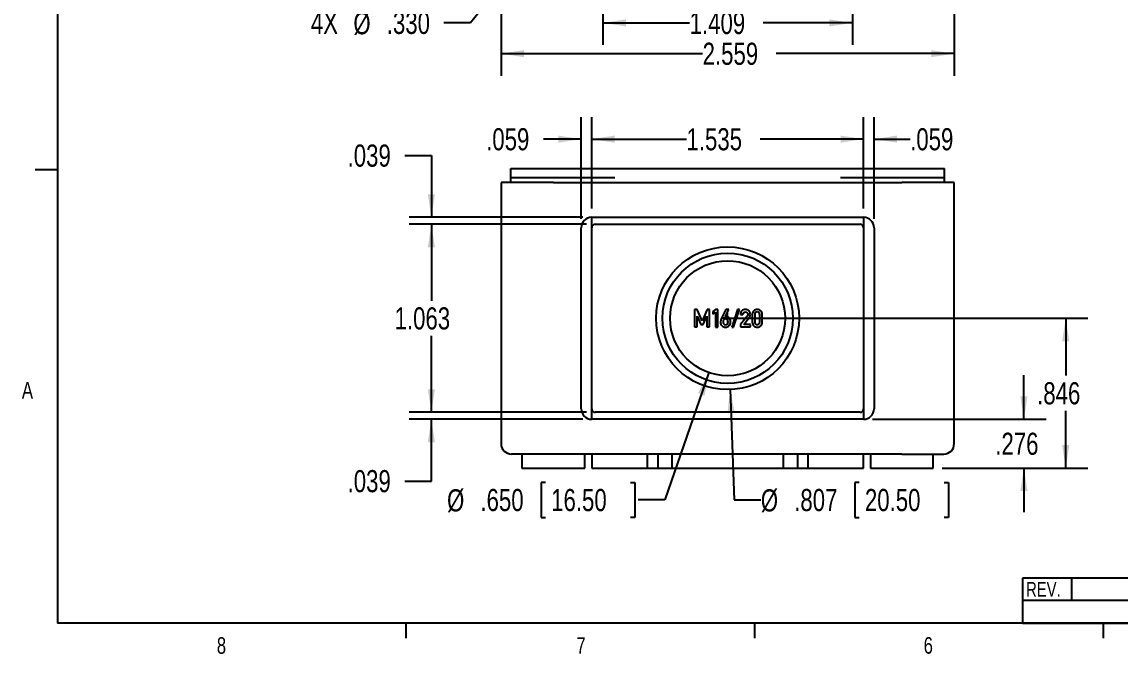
# Paper-space layout 'Layout1' of a CAD drawing. Extents: x 0.4 to 16.6, y 0.2 to 10.8.
# Drawn here: x 0.43 to 6.63, y 0.22 to 3.79 of the extents above; entities that cross this region are included whole.
import ezdxf

# ---------------------------------------------------------------- set-up
doc = ezdxf.new("R2010")
doc.units = 0
doc.header["$MEASUREMENT"] = 0
doc.linetypes.add('SLD-SOLID', pattern=[0])
doc.layers.get('0').update_dxf_attribs({"linetype": 'CONTINUOUS'})
doc.layers.add('SLD-0', color=7, linetype='SLD-SOLID')
doc.styles.add('SLDTEXTSTYLE1', font='TXT', dxfattribs={"width": 0.75})
doc.dimstyles.new('SLDDIMSTYLE0', dxfattribs={"dimtxt": 0.125, "dimasz": 0.13, "dimexe": 0, "dimexo": 0.0625, "dimgap": 0.03125, "dimtad": 0, "dimtih": 1, "dimtoh": 1, "dimdec": 3, "dimrnd": 1e-09, "dimzin": 12, "dimtxsty": 'SLDTEXTSTYLE1', "dimsah": 1, "dimcen": 0.09, "dimazin": 3, "dimtfac": 1, "dimtdec": 3, "dimtofl": 0, "dimtmove": 0, "dimatfit": 3, "dimtolj": 1, "dimtzin": 12})
doc.dimstyles.new('SLDDIMSTYLE3', dxfattribs={"dimtxt": 0.125, "dimasz": 0.13, "dimexe": 0, "dimexo": 0.0625, "dimgap": 0.03125, "dimtad": 0, "dimtih": 1, "dimtoh": 1, "dimdec": 3, "dimrnd": 1e-09, "dimzin": 12, "dimtxsty": 'SLDTEXTSTYLE1', "dimsah": 1, "dimcen": 0.09, "dimazin": 3, "dimtfac": 1, "dimtdec": 3, "dimtmove": 0, "dimatfit": 3, "dimtolj": 1, "dimtzin": 12})
doc.dimstyles.new('SLDDIMSTYLE5', dxfattribs={"dimtxt": 0.125, "dimasz": 0.13, "dimexe": 0, "dimexo": 0.0625, "dimgap": 0.03125, "dimtad": 0, "dimtih": 1, "dimtoh": 1, "dimdec": 3, "dimrnd": 1e-09, "dimzin": 4, "dimtxsty": 'SLDTEXTSTYLE1', "dimsah": 1, "dimcen": 0, "dimazin": 3, "dimtfac": 1, "dimtdec": 3, "dimtofl": 0, "dimtmove": 0, "dimatfit": 3, "dimtolj": 1, "dimtzin": 12})
doc.dimstyles.new('SLDDIMSTYLE6', dxfattribs={"dimtxt": 0.125, "dimasz": 0.13, "dimexe": 0, "dimexo": 0.0625, "dimgap": 0.03125, "dimtad": 0, "dimtih": 1, "dimtoh": 1, "dimdec": 3, "dimrnd": 1e-09, "dimzin": 4, "dimtxsty": 'SLDTEXTSTYLE1', "dimsah": 1, "dimcen": 0, "dimazin": 3, "dimtfac": 1, "dimtdec": 3, "dimtofl": 0, "dimtmove": 0, "dimatfit": 3, "dimtolj": 1, "dimtzin": 12})
doc.dimstyles.new('SLDDIMSTYLE7', dxfattribs={"dimtxt": 0.125, "dimasz": 0.13, "dimexe": 0, "dimexo": 0.0625, "dimgap": 0.03125, "dimtad": 0, "dimtih": 1, "dimtoh": 1, "dimdec": 3, "dimrnd": 1e-09, "dimzin": 12, "dimtxsty": 'SLDTEXTSTYLE1', "dimsah": 1, "dimcen": 0, "dimazin": 3, "dimtfac": 1, "dimtdec": 3, "dimtofl": 0, "dimtmove": 0, "dimatfit": 3, "dimtolj": 1, "dimtzin": 12})

# ---------------------------------------------------------------- blocks, each defined once
blk = doc.blocks.new('SW_TABLEANNOTATION_0')
at = {"layer": 'SLD-0', "color": 0}
for p, q in [((0, 0), (0, -0.2541)), ((4.4751, 0), (0, 0)), ((0.2775, 0), (0.2775, -0.1245)), ((2.6773, 0), (2.6773, -0.1245)), ((3.0153, 0), (3.0153, -0.1245)), ((3.3881, 0), (3.3881, -0.1245)), ((3.8157, 0), (3.8157, -0.1245)), ((4.4751, -0.2541), (4.4751, 0)), ((0, -0.1245), (4.4751, -0.1245)), ((0, -0.2541), (4.4751, -0.2541))]:
    blk.add_line(p, q, dxfattribs=at)
at = {"layer": 'SLD-0', "color": 0, "attachment_point": 1, "style": 'SLDTEXTSTYLE1'}
for s, insert, char_height in [('REV.', (0.0209, -0.021), 0.08333), ('DESCRIPTION', (1.1286, -0.021), 0.083333), ('ZONE', (2.7004, -0.021), 0.08333), ('BY', (3.137, -0.021), 0.08333), ("APPR'D", (3.409, -0.021), 0.08333), ('DATE', (4.0094, -0.021), 0.08333), ('REVISIONS', (1.965, -0.1481), 0.08333)]:
    blk.add_mtext(s, dxfattribs=dict(at, insert=insert, char_height=char_height))
blk = doc.blocks.new('_D')
at = {"layer": 'SLD-0'}
for p, q in [((3.1322, 4.3204), (3.1322, 3.4866)), ((5.6913, 4.3204), (5.6913, 3.4866)), ((3.1322, 3.6116), (4.2704, 3.6116)), ((5.6913, 3.6116), (4.6861, 3.6116))]:
    blk.add_line(p, q, dxfattribs=at)
for points in [[(3.1322, 3.6116), (3.2622, 3.5916), (3.2622, 3.6316)], [(5.6913, 3.6116), (5.5613, 3.6316), (5.5613, 3.5916)]]:
    blk.add_solid(points, dxfattribs=at)
at = {"layer": 'SLD-0', "insert": (4.2704, 3.6735), "char_height": 0.125, "attachment_point": 1, "style": 'SLDTEXTSTYLE1'}
blk.add_mtext('2.559', dxfattribs=at)
blk = doc.blocks.new('_D_12')
at = {"layer": 'SLD-0'}
for p, q in [((3.3245, 4.2416), (2.9597, 3.7856)), ((2.9597, 3.7856), (2.8097, 3.7856))]:
    blk.add_line(p, q, dxfattribs=at)
blk.add_solid([(3.3245, 4.2416), (3.2277, 4.1526), (3.2589, 4.1276)], dxfattribs=at)
at = {"layer": 'SLD-0', "char_height": 0.125, "attachment_point": 1, "style": 'SLDTEXTSTYLE1'}
for s, insert in [('4X', (2.0578, 3.8481)), ('%%c', (2.2979, 3.8462)), ('.330', (2.4865, 3.8481))]:
    blk.add_mtext(s, dxfattribs=dict(at, insert=insert))
blk = doc.blocks.new('_D_13')
at = {"layer": 'SLD-0'}
for p, q in [((3.707, 4.2102), (3.707, 3.6606)), ((5.1165, 4.2102), (5.1165, 3.6606)), ((3.707, 3.7856), (4.1972, 3.7856)), ((5.1165, 3.7856), (4.6128, 3.7856))]:
    blk.add_line(p, q, dxfattribs=at)
for points in [[(3.707, 3.7856), (3.837, 3.7656), (3.837, 3.8056)], [(5.1165, 3.7856), (4.9865, 3.8056), (4.9865, 3.7656)]]:
    blk.add_solid(points, dxfattribs=at)
at = {"layer": 'SLD-0', "insert": (4.1972, 3.8475), "char_height": 0.125, "attachment_point": 1, "style": 'SLDTEXTSTYLE1'}
blk.add_mtext('1.409', dxfattribs=at)
blk = doc.blocks.new('_D_30')
at = {"layer": 'SLD-0'}
for p, q in [((2.7385, 1.5844), (2.7385, 1.8344)), ((3.6137, 1.5844), (2.6135, 1.5844)), ((3.594, 1.545), (2.6135, 1.545)), ((2.7385, 1.1958), (2.7385, 1.545)), ((2.5885, 1.1958), (2.7385, 1.1958))]:
    blk.add_line(p, q, dxfattribs=at)
for points in [[(2.7385, 1.5844), (2.7585, 1.7144), (2.7185, 1.7144)], [(2.7385, 1.545), (2.7185, 1.415), (2.7585, 1.415)]]:
    blk.add_solid(points, dxfattribs=at)
at = {"layer": 'SLD-0', "insert": (2.2653, 1.2577), "char_height": 0.125, "attachment_point": 1, "style": 'SLDTEXTSTYLE1'}
blk.add_mtext('.039', dxfattribs=at)
blk = doc.blocks.new('_D_31')
at = {"layer": 'SLD-0'}
for p, q in [((3.6137, 2.6474), (2.6135, 2.6474)), ((2.7385, 2.6474), (2.7385, 2.2151)), ((2.7385, 1.5844), (2.7385, 2.0166)), ((3.6137, 1.5844), (2.6135, 1.5844))]:
    blk.add_line(p, q, dxfattribs=at)
for points in [[(2.7385, 2.6474), (2.7185, 2.5174), (2.7585, 2.5174)], [(2.7385, 1.5844), (2.7585, 1.7144), (2.7185, 1.7144)]]:
    blk.add_solid(points, dxfattribs=at)
at = {"layer": 'SLD-0', "insert": (2.5307, 2.1778), "char_height": 0.125, "attachment_point": 1, "style": 'SLDTEXTSTYLE1'}
blk.add_mtext('1.063', dxfattribs=at)
blk = doc.blocks.new('_D_32')
at = {"layer": 'SLD-0'}
for p, q in [((2.5885, 3.0359), (2.7385, 3.0359)), ((2.7385, 3.0359), (2.7385, 2.6867)), ((3.594, 2.6867), (2.6135, 2.6867)), ((3.6137, 2.6474), (2.6135, 2.6474)), ((2.7385, 2.6474), (2.7385, 2.3974))]:
    blk.add_line(p, q, dxfattribs=at)
for points in [[(2.7385, 2.6867), (2.7585, 2.8167), (2.7185, 2.8167)], [(2.7385, 2.6474), (2.7185, 2.5174), (2.7585, 2.5174)]]:
    blk.add_solid(points, dxfattribs=at)
at = {"layer": 'SLD-0', "insert": (2.2653, 3.0979), "char_height": 0.125, "attachment_point": 1, "style": 'SLDTEXTSTYLE1'}
blk.add_mtext('.039', dxfattribs=at)
blk = doc.blocks.new('_D_33')
at = {"layer": 'SLD-0'}
for p, q in [((3.644, 2.7367), (3.644, 3.2535)), ((5.1795, 2.7367), (5.1795, 3.2535)), ((3.644, 3.1285), (4.1792, 3.1285)), ((5.1795, 3.1285), (4.5948, 3.1285))]:
    blk.add_line(p, q, dxfattribs=at)
for points in [[(3.644, 3.1285), (3.774, 3.1085), (3.774, 3.1485)], [(5.1795, 3.1285), (5.0495, 3.1485), (5.0495, 3.1085)]]:
    blk.add_solid(points, dxfattribs=at)
at = {"layer": 'SLD-0', "insert": (4.1792, 3.1904), "char_height": 0.125, "attachment_point": 1, "style": 'SLDTEXTSTYLE1'}
blk.add_mtext('1.535', dxfattribs=at)
blk = doc.blocks.new('_D_34')
at = {"layer": 'SLD-0'}
for p, q in [((5.1795, 2.7367), (5.1795, 3.2535)), ((5.2385, 2.6777), (5.2385, 3.2535)), ((5.1795, 3.1285), (4.9295, 3.1285)), ((5.2385, 3.1285), (5.4425, 3.1285))]:
    blk.add_line(p, q, dxfattribs=at)
for points in [[(5.1795, 3.1285), (5.0495, 3.1485), (5.0495, 3.1085)], [(5.2385, 3.1285), (5.3685, 3.1085), (5.3685, 3.1485)]]:
    blk.add_solid(points, dxfattribs=at)
at = {"layer": 'SLD-0', "insert": (5.4425, 3.1904), "char_height": 0.125, "attachment_point": 1, "style": 'SLDTEXTSTYLE1'}
blk.add_mtext('.059', dxfattribs=at)
blk = doc.blocks.new('_D_35')
at = {"layer": 'SLD-0'}
for p, q in [((3.585, 2.6777), (3.585, 3.2535)), ((3.644, 2.7367), (3.644, 3.2535)), ((3.585, 3.1285), (3.3711, 3.1285)), ((3.644, 3.1285), (3.894, 3.1285))]:
    blk.add_line(p, q, dxfattribs=at)
for points in [[(3.585, 3.1285), (3.455, 3.1485), (3.455, 3.1085)], [(3.644, 3.1285), (3.774, 3.1085), (3.774, 3.1485)]]:
    blk.add_solid(points, dxfattribs=at)
at = {"layer": 'SLD-0', "insert": (3.0478, 3.1904), "char_height": 0.125, "attachment_point": 1, "style": 'SLDTEXTSTYLE1'}
blk.add_mtext('.059', dxfattribs=at)
blk = doc.blocks.new('_D_36')
at = {"layer": 'SLD-0'}
for p, q in [((4.3056, 1.8089), (4.0567, 1.0891)), ((3.3832, 1.1883), (3.3578, 1.1883)), ((3.3578, 1.1883), (3.3578, 0.9899)), ((3.8623, 1.1883), (3.8877, 1.1883)), ((3.8877, 1.1883), (3.8877, 0.9899)), ((4.0567, 1.0891), (3.9067, 1.0891)), ((3.3578, 0.9899), (3.3832, 0.9899)), ((3.8877, 0.9899), (3.8623, 0.9899))]:
    blk.add_line(p, q, dxfattribs=at)
blk.add_solid([(4.3056, 1.8089), (4.2442, 1.6926), (4.282, 1.6795)], dxfattribs=at)
at = {"layer": 'SLD-0', "char_height": 0.125, "attachment_point": 1, "style": 'SLDTEXTSTYLE1'}
for s, insert in [('%%c', (2.827, 1.1491)), ('.650', (3.0155, 1.151)), ('16.50', (3.415, 1.151))]:
    blk.add_mtext(s, dxfattribs=dict(at, insert=insert))
blk = doc.blocks.new('_D_37')
at = {"layer": 'SLD-0'}
for p, q in [((4.4264, 1.7126), (4.4491, 1.0891)), ((5.1553, 1.1883), (5.1299, 1.1883)), ((5.1299, 1.1883), (5.1299, 0.9899)), ((5.6344, 1.1883), (5.6598, 1.1883)), ((5.6598, 1.1883), (5.6598, 0.9899)), ((4.4491, 1.0891), (4.5991, 1.0891)), ((5.1299, 0.9899), (5.1553, 0.9899)), ((5.6598, 0.9899), (5.6344, 0.9899))]:
    blk.add_line(p, q, dxfattribs=at)
blk.add_solid([(4.4264, 1.7126), (4.4111, 1.5819), (4.4511, 1.5834)], dxfattribs=at)
at = {"layer": 'SLD-0', "char_height": 0.125, "attachment_point": 1, "style": 'SLDTEXTSTYLE1'}
for s, insert in [('%%c', (4.5991, 1.1491)), ('.807', (4.7876, 1.151)), ('20.50', (5.187, 1.151))]:
    blk.add_mtext(s, dxfattribs=dict(at, insert=insert))
blk = doc.blocks.new('_D_38')
at = {"layer": 'SLD-0'}
for p, q in [((4.4617, 2.1159), (6.4462, 2.1159)), ((6.3212, 2.1159), (6.3212, 1.7919)), ((6.3212, 1.2694), (6.3212, 1.5934)), ((5.6232, 1.2694), (6.4462, 1.2694))]:
    blk.add_line(p, q, dxfattribs=at)
for points in [[(6.3212, 2.1159), (6.3012, 1.9859), (6.3412, 1.9859)], [(6.3212, 1.2694), (6.3412, 1.3994), (6.3012, 1.3994)]]:
    blk.add_solid(points, dxfattribs=at)
at = {"layer": 'SLD-0', "insert": (6.1596, 1.7545), "char_height": 0.125, "attachment_point": 1, "style": 'SLDTEXTSTYLE1'}
blk.add_mtext('.846', dxfattribs=at)
blk = doc.blocks.new('_D_39')
at = {"layer": 'SLD-0'}
for p, q in [((6.085, 1.545), (6.085, 1.795)), ((5.2295, 1.545), (6.21, 1.545)), ((5.6232, 1.2694), (6.21, 1.2694)), ((6.085, 1.2694), (6.085, 1.0194))]:
    blk.add_line(p, q, dxfattribs=at)
for points in [[(6.085, 1.545), (6.105, 1.675), (6.065, 1.675)], [(6.085, 1.2694), (6.065, 1.1394), (6.105, 1.1394)]]:
    blk.add_solid(points, dxfattribs=at)
at = {"layer": 'SLD-0', "insert": (5.9233, 1.4691), "char_height": 0.125, "attachment_point": 1, "style": 'SLDTEXTSTYLE1'}
blk.add_mtext('.276', dxfattribs=at)
blk = doc.blocks.new('SW_CENTERMARKSYMBOL_2')
at = {"layer": 'SLD-0', "color": 0}
for q in [(-0.035, 0), (0, 0.035), (0, -0.035), (0.035, 0)]:
    blk.add_line((0, 0), q, dxfattribs=at)

psp = doc.layouts.get("Layout1")

# ---------------------------------------------------------------- linework, layer by layer
at = {"color": 7, "linetype": 'SLD-SOLID'}
for p, q in [((0.6263, 10.6421), (0.6263, 0.3921)), ((0.6263, 2.9546), (0.5013, 2.9546)), ((3.1873, 2.9111), (3.1873, 2.9623)), ((3.1873, 2.9623), (3.3173, 2.9623)), ((3.3173, 2.9623), (3.4275, 2.9623)), ((3.4275, 2.9623), (3.644, 2.9623)), ((3.644, 2.9111), (3.644, 2.9623)), ((3.644, 2.9623), (3.7739, 2.9623)), ((3.7739, 2.9623), (5.0495, 2.9623)), ((5.0495, 2.9623), (5.1795, 2.9623)), ((5.1795, 2.9111), (5.1795, 2.9623)), ((5.1795, 2.9623), (5.396, 2.9623)), ((5.396, 2.9623), (5.5062, 2.9623)), ((5.5062, 2.9623), (5.6362, 2.9623)), ((5.6362, 2.9111), (5.6362, 2.9623)), ((3.1322, 2.8836), (3.1322, 1.4072)), ((3.4275, 2.8836), (3.1322, 2.8836)), ((3.1873, 2.8836), (3.1873, 2.9111)), ((3.1873, 2.9111), (3.4275, 2.9111)), ((3.4275, 2.9111), (3.7739, 2.9111)), ((3.4275, 2.8836), (5.396, 2.8836)), ((5.0495, 2.9111), (5.396, 2.9111)), ((5.396, 2.9111), (5.6362, 2.9111)), ((5.6913, 2.8836), (5.396, 2.8836)), ((5.6362, 2.8836), (5.6362, 2.9111)), ((5.6913, 1.4072), (5.6913, 2.8836)), ((3.644, 2.6867), (5.1795, 2.6867)), ((3.644, 2.6277), (3.644, 2.6867)), ((5.1795, 2.6867), (5.1795, 2.6277)), ((3.585, 1.604), (3.585, 2.6277)), ((3.644, 1.604), (3.644, 2.6277)), ((3.6637, 2.6474), (5.1598, 2.6474)), ((5.1795, 2.6277), (5.1795, 1.604)), ((5.2385, 2.6277), (5.2385, 1.604)), ((4.2254, 2.1649), (4.2254, 2.0666)), ((4.2395, 2.1649), (4.2254, 2.1649)), ((4.2677, 2.1008), (4.2395, 2.1649)), ((4.2403, 2.1279), (4.2612, 2.0806)), ((4.2403, 2.0666), (4.2403, 2.1279)), ((4.2953, 2.1649), (4.2677, 2.1008)), ((4.2736, 2.0806), (4.2942, 2.1279)), ((4.2942, 2.1279), (4.2945, 2.0666)), ((4.3094, 2.1649), (4.2953, 2.1649)), ((4.3094, 2.0666), (4.3094, 2.1649)), ((4.3429, 2.1649), (4.3288, 2.1547)), ((4.3288, 2.1547), (4.3288, 2.1398)), ((4.3288, 2.1398), (4.3429, 2.15)), ((4.3571, 2.1649), (4.3429, 2.1649)), ((4.3429, 2.15), (4.3429, 2.0664)), ((4.3571, 2.0664), (4.3571, 2.1649)), ((4.402, 2.1648), (4.3756, 2.1119)), ((4.3973, 2.1232), (4.4178, 2.1648)), ((4.4178, 2.1648), (4.402, 2.1648)), ((4.4677, 2.1658), (4.4347, 2.0658)), ((4.4455, 2.0658), (4.4785, 2.1658)), ((4.4785, 2.1658), (4.4677, 2.1658)), ((4.484, 2.1375), (4.4981, 2.1375)), ((4.5225, 2.1279), (4.484, 2.0798)), ((4.5025, 2.0806), (4.5342, 2.1203)), ((4.5511, 2.1375), (4.5511, 2.0941)), ((4.5653, 2.1367), (4.5653, 2.0949)), ((4.5929, 2.0949), (4.5929, 2.1367)), ((4.607, 2.0941), (4.607, 2.1375)), ((4.2254, 2.0666), (4.2403, 2.0666)), ((4.2612, 2.0806), (4.2736, 2.0806)), ((4.2945, 2.0666), (4.3094, 2.0666)), ((4.3429, 2.0664), (4.3571, 2.0664)), ((4.4347, 2.0658), (4.4455, 2.0658)), ((4.484, 2.0798), (4.484, 2.0666)), ((4.484, 2.0666), (4.5401, 2.0666)), ((4.5401, 2.0806), (4.5025, 2.0806)), ((4.5401, 2.0666), (4.5401, 2.0806)), ((3.644, 1.545), (3.644, 1.604)), ((5.1598, 1.5844), (3.6637, 1.5844)), ((5.1795, 1.604), (5.1795, 1.545)), ((5.1795, 1.545), (3.644, 1.545)), ((3.4275, 1.3481), (3.1913, 1.3481)), ((3.2503, 1.3481), (3.2503, 1.2694)), ((5.396, 1.3481), (3.4275, 1.3481)), ((3.6047, 1.2694), (3.6047, 1.3481)), ((3.644, 1.3481), (3.644, 1.2694)), ((3.959, 1.2694), (3.959, 1.3481)), ((4.0181, 1.3481), (4.0181, 1.2694)), ((4.0968, 1.3481), (4.0968, 1.2694)), ((4.7267, 1.2694), (4.7267, 1.3481)), ((4.8054, 1.3481), (4.8054, 1.2694)), ((4.8645, 1.3481), (4.8645, 1.2694)), ((5.1795, 1.2694), (5.1795, 1.3481)), ((5.2188, 1.3481), (5.2188, 1.2694)), ((5.396, 1.3481), (5.6322, 1.3481)), ((5.5732, 1.2694), (5.5732, 1.3481)), ((3.2503, 1.2694), (3.6047, 1.2694)), ((3.644, 1.2694), (3.959, 1.2694)), ((3.959, 1.2694), (4.0181, 1.2694)), ((4.0181, 1.2694), (4.0968, 1.2694)), ((4.0968, 1.2694), (4.7267, 1.2694)), ((4.7267, 1.2694), (4.8054, 1.2694)), ((4.8054, 1.2694), (4.8645, 1.2694)), ((4.8645, 1.2694), (5.1795, 1.2694)), ((5.2188, 1.2694), (5.5732, 1.2694)), ((16.3763, 0.3921), (0.6263, 0.3921)), ((2.5948, 0.3921), (2.5948, 0.3073)), ((4.5635, 0.3921), (4.5635, 0.3073)), ((6.5323, 0.3921), (6.5323, 0.3073))]:
    psp.add_line(p, q, dxfattribs=at)
for radius in [0.4035, 0.3681, 0.3248]:
    psp.add_circle((4.4117, 2.1159), radius, dxfattribs=at)
for centre, radius, start, end in [((3.644, 2.6277), 0.0591, 90, 180), ((5.1795, 2.6277), 0.0591, 360, 90), ((3.6637, 2.6277), 0.0197, 90, 180), ((5.1598, 2.6277), 0.0197, 0, 90), ((3.644, 1.604), 0.0591, 180, 270), ((3.6637, 1.604), 0.0197, 180, 270), ((5.1598, 1.604), 0.0197, 270, 360), ((5.1795, 1.604), 0.0591, 270, 0), ((3.1913, 1.4072), 0.0591, 180, 270), ((5.6322, 1.4072), 0.0591, 270, 0)]:
    psp.add_arc(centre, radius, start, end, dxfattribs=at)
for points in [[(4.3756, 2.1119), (4.373, 2.1069), (4.3718, 2.1013), (4.3718, 2.0954)], [(4.4001, 2.1119), (4.396, 2.1119), (4.3927, 2.1105), (4.39, 2.1079)], [(4.4048, 2.1244), (4.4018, 2.1244), (4.3993, 2.124), (4.3973, 2.1232)], [(4.41, 2.1079), (4.4073, 2.1105), (4.404, 2.1119), (4.4001, 2.1119)], [(4.4211, 2.1178), (4.4163, 2.1222), (4.4109, 2.1244), (4.4048, 2.1244)], [(4.4284, 2.097), (4.4284, 2.1065), (4.4259, 2.1134), (4.4211, 2.1178)], [(4.4921, 2.1576), (4.4867, 2.1521), (4.484, 2.1454), (4.484, 2.1375)], [(4.5114, 2.1658), (4.504, 2.1658), (4.4975, 2.163), (4.4921, 2.1576)], [(4.4981, 2.1375), (4.4984, 2.1419), (4.4999, 2.1453), (4.5026, 2.1479)], [(4.5026, 2.1479), (4.5053, 2.1504), (4.5086, 2.1517), (4.5125, 2.1517)], [(4.5318, 2.1575), (4.5264, 2.163), (4.5196, 2.1658), (4.5114, 2.1658)], [(4.5125, 2.1517), (4.5166, 2.1517), (4.52, 2.1502), (4.5224, 2.1473)], [(4.5224, 2.1473), (4.5248, 2.1443), (4.526, 2.1411), (4.526, 2.1377)], [(4.5253, 2.1331), (4.5249, 2.1315), (4.524, 2.1298), (4.5225, 2.1279)], [(4.526, 2.1377), (4.526, 2.1362), (4.5258, 2.1347), (4.5253, 2.1331)], [(4.5401, 2.1376), (4.5401, 2.1454), (4.5373, 2.152), (4.5318, 2.1575)], [(4.5342, 2.1203), (4.5381, 2.1252), (4.5401, 2.1309), (4.5401, 2.1376)], [(4.5597, 2.1584), (4.554, 2.1535), (4.5511, 2.1465), (4.5511, 2.1375)], [(4.5791, 2.1658), (4.5718, 2.1658), (4.5653, 2.1633), (4.5597, 2.1584)], [(4.569, 2.1477), (4.5665, 2.145), (4.5653, 2.1414), (4.5653, 2.1367)], [(4.5791, 2.1517), (4.5749, 2.1517), (4.5715, 2.1504), (4.569, 2.1477)], [(4.5985, 2.1584), (4.5928, 2.1633), (4.5863, 2.1658), (4.5791, 2.1658)], [(4.5891, 2.1477), (4.5865, 2.1504), (4.5832, 2.1517), (4.5791, 2.1517)], [(4.5929, 2.1367), (4.5929, 2.1414), (4.5916, 2.145), (4.5891, 2.1477)], [(4.607, 2.1375), (4.607, 2.1465), (4.6041, 2.1535), (4.5985, 2.1584)], [(4.3718, 2.0954), (4.3718, 2.086), (4.3746, 2.0787), (4.3803, 2.0734)], [(4.3803, 2.0734), (4.386, 2.0681), (4.3922, 2.0654), (4.3993, 2.0654)], [(4.39, 2.1079), (4.3872, 2.1052), (4.3859, 2.1011), (4.3859, 2.0957)], [(4.3859, 2.0957), (4.3859, 2.0849), (4.3906, 2.0795), (4.4001, 2.0795)], [(4.3993, 2.0654), (4.4065, 2.0654), (4.4132, 2.0678), (4.4193, 2.0727)], [(4.4001, 2.0795), (4.4033, 2.0795), (4.4065, 2.0807), (4.4096, 2.0832)], [(4.4096, 2.0832), (4.4126, 2.0856), (4.4142, 2.0897), (4.4142, 2.0957)], [(4.4142, 2.0957), (4.4142, 2.1011), (4.4128, 2.1053), (4.41, 2.1079)], [(4.4193, 2.0727), (4.4253, 2.0775), (4.4284, 2.0856), (4.4284, 2.097)], [(4.5511, 2.0941), (4.5511, 2.085), (4.554, 2.078), (4.5596, 2.0731)], [(4.5596, 2.0731), (4.5653, 2.0682), (4.5718, 2.0658), (4.5791, 2.0658)], [(4.5653, 2.0949), (4.5653, 2.0901), (4.5665, 2.0864), (4.569, 2.0837)], [(4.569, 2.0837), (4.5715, 2.0811), (4.5749, 2.0798), (4.5791, 2.0798)], [(4.5791, 2.0798), (4.5832, 2.0798), (4.5865, 2.0811), (4.5891, 2.0837)], [(4.5791, 2.0658), (4.5863, 2.0658), (4.5928, 2.0682), (4.5985, 2.0731)], [(4.5891, 2.0837), (4.5916, 2.0864), (4.5929, 2.0901), (4.5929, 2.0949)], [(4.5985, 2.0731), (4.6041, 2.078), (4.607, 2.085), (4.607, 2.0941)]]:
    psp.add_open_spline(points, degree=3, dxfattribs=at)

# ---------------------------------------------------------------- block references
at = {"layer": 'SLD-0'}
for name, p in [('SW_CENTERMARKSYMBOL_2', (4.4117, 2.1159)), ('SW_TABLEANNOTATION_0', (6.0765, 0.6462))]:
    psp.add_blockref(name, p, dxfattribs=at)

# ---------------------------------------------------------------- texts
at = {"color": 7, "linetype": 'CONTINUOUS', "char_height": 0.0937, "attachment_point": 1, "style": 'SLDTEXTSTYLE1'}
for s, insert in [('A', (0.426, 1.7559)), ('8', (1.5268, 0.313)), ('7', (3.5574, 0.3133)), ('6', (5.5188, 0.3137))]:
    psp.add_mtext(s, dxfattribs=dict(at, insert=insert))

# ---------------------------------------------------------------- dimensions: what is measured, and where the dimension line sits
at = {"layer": 'SLD-0'}
dim = psp.add_diameter_dim_2p(p1=(3.5305, 4.4992), p2=(3.3245, 4.2416), text='4X <>', dimstyle='SLDDIMSTYLE5', dxfattribs=at)
dim.commit()
dim.dimension.update_dxf_attribs({"geometry": '_D_12', "text_midpoint": (2.4338, 3.7856), "dimtype": 163})
for base, p1, p2, dimstyle, picture, middle in [((5.6913, 3.6116), (3.1322, 4.3704), (5.6913, 4.3704), 'SLDDIMSTYLE0', '_D', (4.4783, 3.6116)), ((5.11647, 3.78558), (3.70702, 4.26016), (5.11647, 4.26016), 'SLDDIMSTYLE0', '_D_13', (4.40502, 3.78558)), ((3.644, 3.1285), (3.585, 2.6277), (3.644, 2.6867), 'SLDDIMSTYLE3', '_D_35', (3.2094, 3.1285)), ((5.17946, 3.12845), (3.64403, 2.68673), (5.17946, 2.68673), 'SLDDIMSTYLE0', '_D_33', (4.38701, 3.12845)), ((5.2385, 3.1285), (5.1795, 2.6867), (5.2385, 2.6277), 'SLDDIMSTYLE3', '_D_34', (5.6041, 3.1285))]:
    dim = psp.add_linear_dim(base=base, p1=p1, p2=p2, dimstyle=dimstyle, dxfattribs=at)
    dim.commit()
    dim.dimension.update_dxf_attribs({"geometry": picture, "text_midpoint": middle, "dimtype": 160})
for base, p1, p2, dimstyle, picture, middle in [((2.7385, 2.6867), (3.6637, 2.6474), (3.644, 2.6867), 'SLDDIMSTYLE3', '_D_32', (2.7385, 3.0359)), ((2.7385, 1.5844), (3.6637, 2.6474), (3.6637, 1.5844), 'SLDDIMSTYLE0', '_D_31', (2.7385, 2.1159)), ((6.32119, 2.11586), (5.57316, 1.2694), (4.41174, 2.11586), 'SLDDIMSTYLE0', '_D_38', (6.32119, 1.69263)), ((2.7385, 1.545), (3.6637, 1.5844), (3.644, 1.545), 'SLDDIMSTYLE3', '_D_30', (2.7385, 1.1958)), ((6.085, 1.545), (5.5732, 1.2694), (5.1795, 1.545), 'SLDDIMSTYLE3', '_D_39', (6.085, 1.4072))]:
    dim = psp.add_linear_dim(base=base, p1=p1, p2=p2, angle=90, dimstyle=dimstyle, dxfattribs=at)
    dim.commit()
    dim.dimension.update_dxf_attribs({"geometry": picture, "text_midpoint": middle, "dimtype": 160})
for p1, p2, dimstyle, picture, middle in [((4.3971, 2.5191), (4.4264, 1.7126), 'SLDDIMSTYLE7', '_D_37', (5.1389, 1.0891)), ((4.5179, 2.4228), (4.3056, 1.8089), 'SLDDIMSTYLE6', '_D_36', (3.3669, 1.0891))]:
    dim = psp.add_diameter_dim_2p(p1=p1, p2=p2, dimstyle=dimstyle, dxfattribs=at)
    dim.commit()
    dim.dimension.update_dxf_attribs({"geometry": picture, "text_midpoint": middle, "dimtype": 163})

doc.saveas('drawing.dxf')
